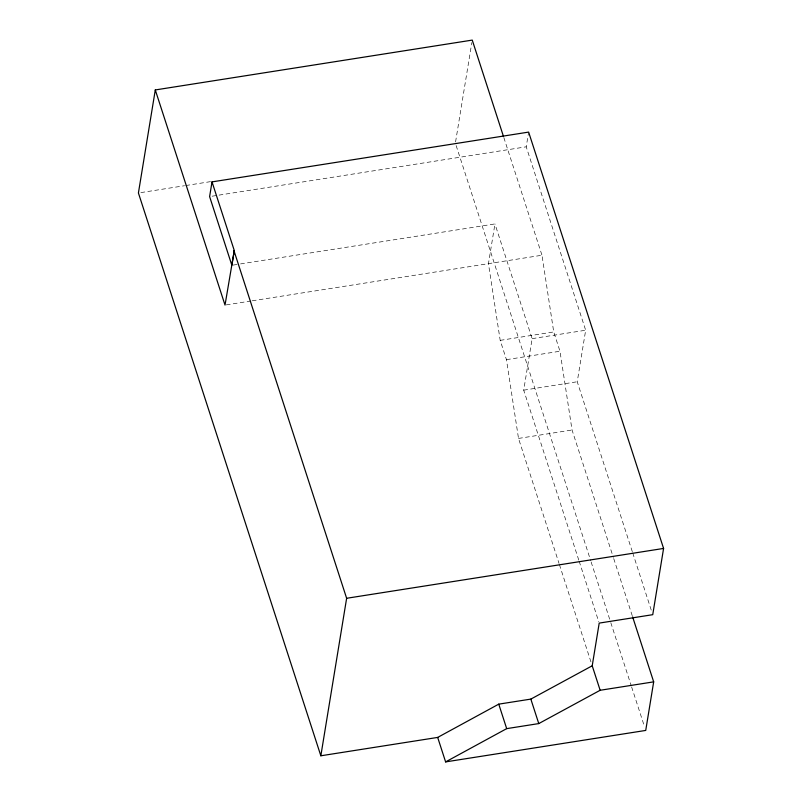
<?xml version="1.0" encoding="UTF-8"?>
<svg xmlns="http://www.w3.org/2000/svg" width="802" height="802" viewBox="0 0 802 802"><rect width="100%" height="100%" fill="white"/><g stroke="black" fill="none" stroke-linecap="round" stroke-linejoin="round"><path stroke-width="0.6" stroke-dasharray="4.01 3.01" d="M455.566 141.934L471.847 42.516M240.52 263.918L494.954 223.918L488.448 263.657L500.197 340.359L506.453 359.657L518.513 438.423L559.034 563.415M632.317 551.696L577.239 381.752L585.671 330.234L526.222 146.816L528.438 133.322M578.783 560.117L523.706 390.163L532.137 338.644L494.954 223.918M140.841 192.6L184.56 185.723M185.773 185.533L210.505 181.643M212.089 196.209L526.222 146.816M233.111 265.091L239.287 264.119M226.264 304.89L250.996 301.001M252.229 300.8L541.982 255.236L553.731 331.938L559.986 351.236L572.047 430.012L613.329 557.38M500.197 340.359L553.731 331.938M532.137 338.644L585.671 330.234M506.453 359.657L559.986 351.236M523.706 390.163L577.239 381.752M518.513 438.423L572.047 430.012M503.836 137.563L541.982 255.236M632.708 552.879L651.575 611.114M613.72 558.573L632.237 615.705M456.137 145.523L590.743 560.788M591.124 561.971L610.412 621.47M610.793 622.653L631.234 685.72M631.615 686.913L644.587 726.933M579.174 561.3L598.813 621.911M559.415 564.608L591.445 663.404"/><path stroke-width="1.2" d="M503.455 136.38L472.248 40.1L155.287 89.944L138.415 192.981L320.84 755.785L437.681 737.419L498.754 704.146L530.834 699.103L592.217 665.79L599.204 623.104L652.738 614.683L663.585 548.438L528.638 132.099L212.019 181.884L209.613 196.6L231.868 265.282L234.284 250.565L212.019 181.884M234.284 250.565L225.021 305.081L155.287 89.944M320.84 755.785L346.634 598.282L233.943 250.615M632.628 616.898L653.68 681.86L645.73 730.432L445.611 761.9L437.681 737.419M445.611 761.9L506.684 728.637L538.774 723.584L600.147 690.271L653.68 681.86M346.634 598.282L663.585 548.438M592.217 665.79L600.147 690.271M530.834 699.103L538.774 723.584M498.754 704.146L506.684 728.637"/></g></svg>
